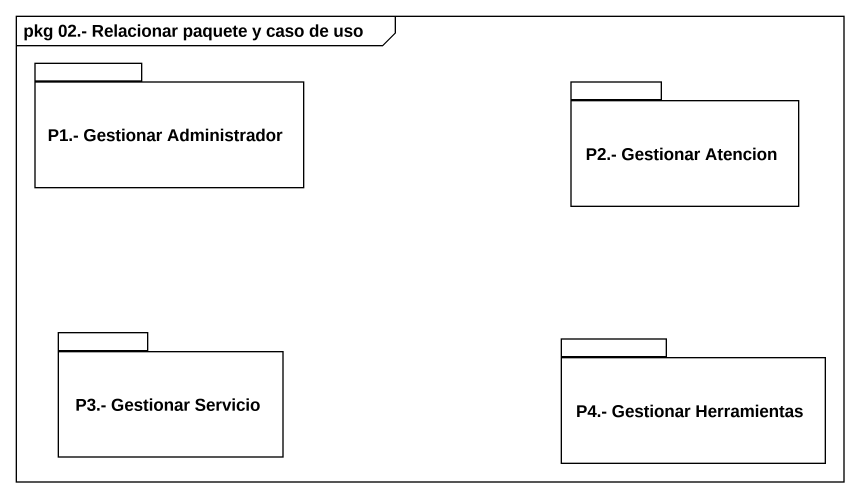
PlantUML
@startuml
mainframe pkg 02.- Relacionar paquete y caso de uso
package "P1.- Gestionar Administrador" as P1_Gestionar_Administrador {
}
package "P2.- Gestionar Atencion" as P2_Gestionar_Atencion {
}
package "P3.- Gestionar Servicio" as P3_Gestionar_Servicio {
}
package "P4.- Gestionar Herramientas" as P4_Gestionar_Herramientas {
}
@enduml
